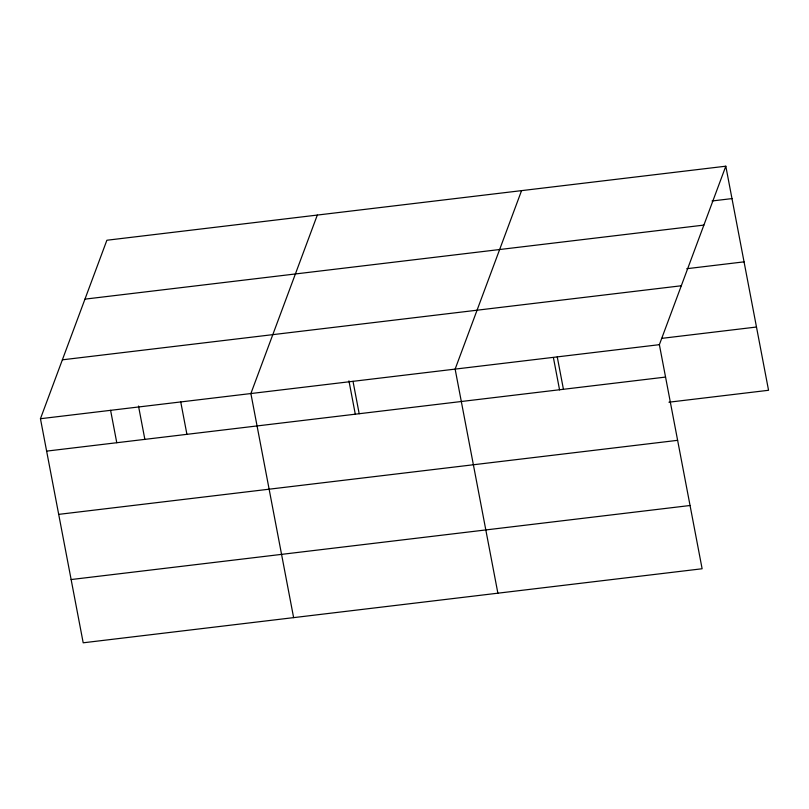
<?xml version="1.0" encoding="UTF-8"?>
<svg xmlns="http://www.w3.org/2000/svg" width="809" height="809" viewBox="0 0 809 809"><rect width="100%" height="100%" fill="white"/><g stroke="black" fill="none" stroke-linecap="round" stroke-linejoin="round"><path stroke-width="1.21" d="M725.804 166.199L659.375 344.674L702.121 568.757L83.196 642.801L40.45 418.718L106.879 240.243L725.804 166.199L768.55 390.282L668.922 402.204M317.31 215.073L250.881 393.538L293.627 617.631M521.562 190.631L455.133 369.106L497.879 593.189M712.062 200.976L731.983 198.599M84.955 299.138L703.881 225.094M686.76 268.709L744.047 261.853M62.374 359.823L681.299 285.769M661.833 338.354L756.486 327.028M40.45 418.718L659.375 344.674M46.629 451.119L665.554 377.075M58.693 514.372L677.618 440.329M71.131 579.547L690.057 505.504M557.249 356.89L563.438 389.291M553.417 357.659L559.575 389.908M353.007 381.322L359.186 413.723M348.942 380.857L355.323 414.35M180.741 401.931L186.919 434.332M138.501 406.037L144.892 439.52M110.59 410.325L116.779 442.725"/></g></svg>
